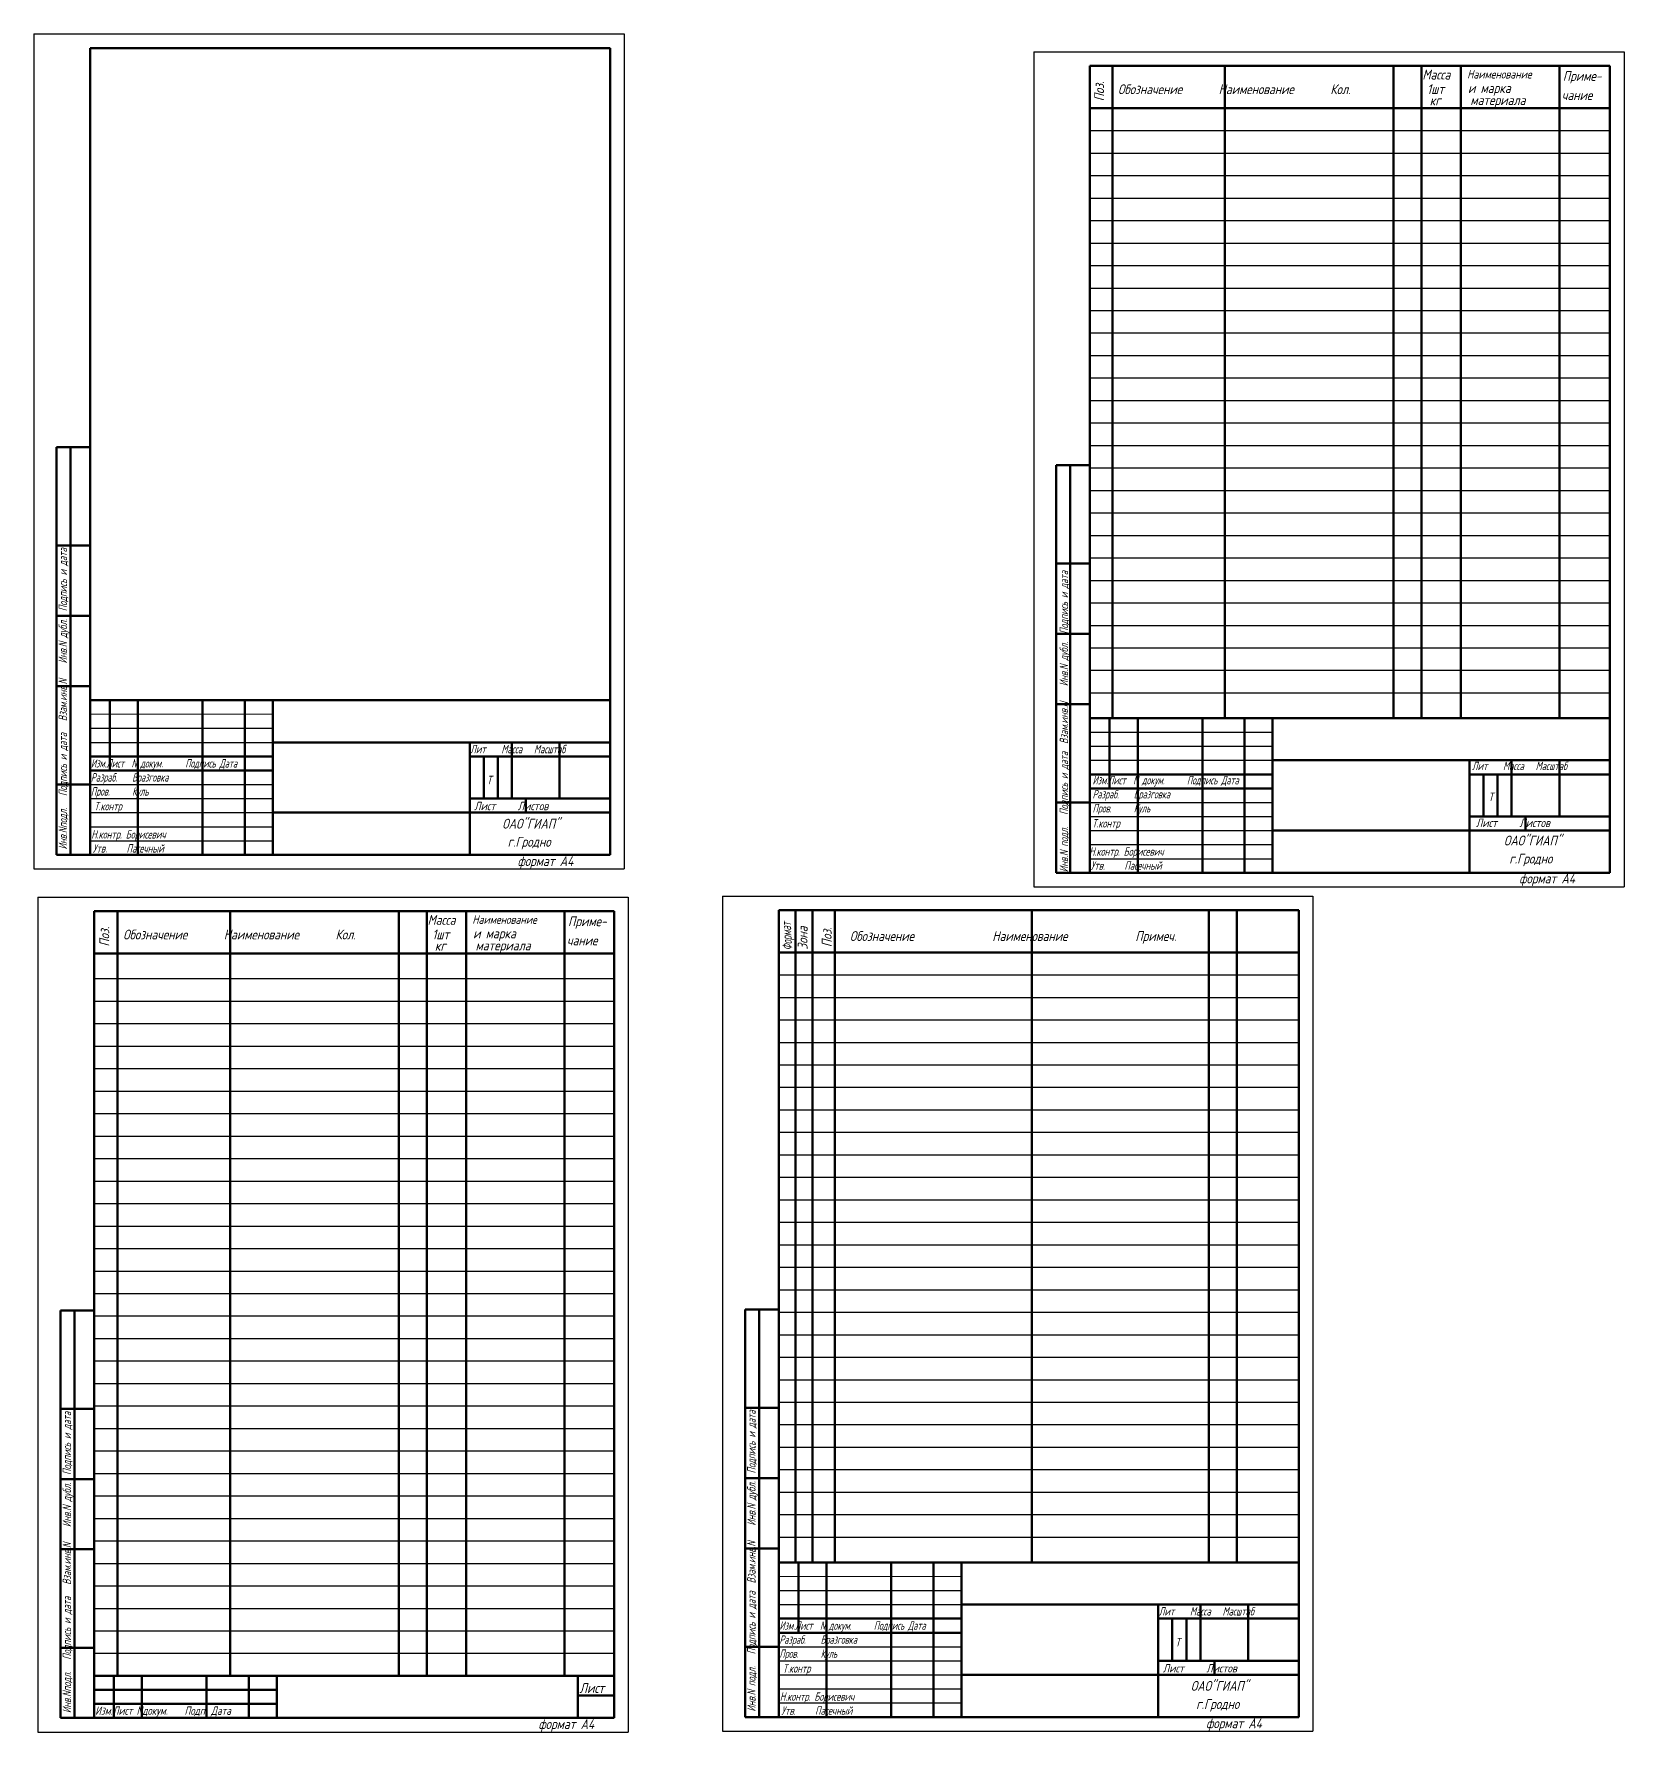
# Model space of a CAD drawing. Header units: inches. Extents: x 454 to 2014, y 121 to 978.
# Drawn here: x 454 to 1020, y 121 to 725 of the extents above; entities that cross this region are included whole.
import ezdxf

# ---------------------------------------------------------------- set-up
doc = ezdxf.new("R2010")
doc.units = ezdxf.units.IN
doc.header["$LTSCALE"] = 0.7
doc.header["$MEASUREMENT"] = 0
doc.styles.get("Standard").update_dxf_attribs({"font": 'romand.shx', "width": 0.8, "oblique": 15, "height": 3.5})

msp = doc.modelspace()

# ---------------------------------------------------------------- linework, layer by layer
for p, q in [((453.95, 724.81), (453.95, 427.81)), ((453.95, 724.81), (663.95, 724.81)), ((663.95, 724.81), (663.95, 427.81)), ((809.57, 718.44), (809.57, 421.44)), ((809.57, 718.44), (1019.57, 718.44)), ((1019.57, 718.44), (1019.57, 421.44)), ((453.95, 427.81), (663.95, 427.81)), ((455.37, 417.76), (455.37, 120.76)), ((455.37, 417.76), (665.37, 417.76)), ((665.37, 417.76), (665.37, 120.76)), ((698.88, 418.1), (698.88, 121.1)), ((698.88, 418.1), (908.88, 418.1)), ((809.57, 421.44), (1019.57, 421.44)), ((908.88, 418.1), (908.88, 121.1)), ((698.88, 121.1), (908.88, 121.1)), ((455.37, 120.76), (665.37, 120.76))]:
    msp.add_line(p, q)
at = {"lineweight": 50}
for p, q in [((473.95, 719.81), (473.95, 432.81)), ((473.95, 719.81), (658.95, 719.81)), ((658.95, 719.81), (658.95, 432.81)), ((829.57, 713.44), (829.57, 426.44)), ((829.57, 713.44), (1014.57, 713.44)), ((837.57, 713.44), (837.57, 481.44)), ((877.57, 713.44), (877.57, 481.44)), ((937.57, 713.44), (937.57, 481.44)), ((947.57, 713.44), (947.57, 481.44)), ((961.57, 713.44), (961.57, 481.44)), ((996.57, 713.44), (996.57, 481.44)), ((1014.57, 713.44), (1014.57, 426.44)), ((829.57, 698.44), (1014.57, 698.44)), ((461.95, 577.81), (461.95, 432.81)), ((461.95, 577.81), (473.95, 577.81)), ((466.95, 577.81), (466.95, 432.81)), ((817.57, 571.44), (817.57, 426.44)), ((817.57, 571.44), (829.57, 571.44)), ((822.57, 571.44), (822.57, 426.44)), ((461.95, 542.81), (473.95, 542.81)), ((817.57, 536.44), (829.57, 536.44)), ((461.95, 517.81), (473.95, 517.81)), ((817.57, 511.44), (829.57, 511.44)), ((461.95, 492.81), (473.95, 492.81)), ((473.95, 487.81), (658.95, 487.81)), ((480.95, 487.81), (480.95, 462.81)), ((490.95, 487.81), (490.95, 432.81)), ((513.95, 487.81), (513.95, 432.81)), ((528.95, 487.81), (528.95, 432.81)), ((538.95, 487.81), (538.95, 432.81)), ((817.57, 486.44), (829.57, 486.44)), ((829.57, 481.44), (1014.57, 481.44)), ((836.57, 481.44), (836.57, 456.44)), ((846.57, 481.44), (846.57, 426.44)), ((869.57, 481.44), (869.57, 426.44)), ((884.57, 481.44), (884.57, 426.44)), ((894.57, 481.44), (894.57, 426.44)), ((608.95, 472.81), (608.95, 432.81)), ((623.95, 472.81), (623.95, 452.81)), ((640.95, 472.81), (640.95, 452.81)), ((473.95, 467.81), (538.95, 467.81)), ((608.95, 467.81), (658.95, 467.81)), ((613.95, 467.81), (613.95, 452.81)), ((618.95, 467.81), (618.95, 452.81)), ((964.57, 466.44), (964.57, 426.44)), ((979.57, 466.44), (979.57, 446.44)), ((996.57, 466.44), (996.57, 446.44)), ((473.95, 462.81), (538.95, 462.81)), ((829.57, 461.44), (894.57, 461.44)), ((964.57, 461.44), (1014.57, 461.44)), ((969.57, 461.44), (969.57, 446.44)), ((974.57, 461.44), (974.57, 446.44)), ((461.95, 457.81), (473.95, 457.81)), ((829.57, 456.44), (894.57, 456.44)), ((608.95, 452.81), (658.95, 452.81)), ((628.95, 452.81), (628.95, 447.81)), ((817.57, 451.44), (829.57, 451.44)), ((894.57, 441.44), (1014.57, 441.44)), ((964.57, 446.44), (1014.57, 446.44)), ((984.57, 446.44), (984.57, 441.44)), ((461.95, 432.81), (658.95, 432.81)), ((817.57, 426.44), (1014.57, 426.44)), ((475.37, 412.76), (475.37, 125.76)), ((475.37, 412.76), (660.37, 412.76)), ((483.69, 412.74), (483.69, 140.76)), ((523.69, 412.74), (523.69, 140.76)), ((583.69, 412.74), (583.69, 140.76)), ((593.69, 412.74), (593.69, 140.76)), ((607.69, 412.74), (607.69, 140.76)), ((642.69, 412.74), (642.69, 140.76)), ((660.37, 412.76), (660.37, 125.76)), ((718.88, 413.1), (718.88, 126.1)), ((718.88, 413.1), (903.88, 413.1)), ((724.88, 413.1), (724.88, 181.1)), ((730.88, 413.1), (730.88, 181.1)), ((738.88, 413.1), (738.88, 181.1)), ((808.88, 413.1), (808.88, 181.1)), ((871.88, 413.1), (871.88, 181.1)), ((881.88, 413.1), (881.88, 181.1)), ((903.88, 413.1), (903.88, 126.1)), ((475.37, 397.76), (660.37, 397.76)), ((718.88, 398.1), (903.88, 398.1)), ((463.37, 270.76), (463.37, 125.76)), ((463.37, 270.76), (475.37, 270.76)), ((468.37, 270.76), (468.37, 125.76)), ((706.88, 271.1), (706.88, 126.1)), ((706.88, 271.1), (718.88, 271.1)), ((711.88, 271.1), (711.88, 126.1)), ((463.37, 235.76), (475.37, 235.76)), ((706.88, 236.1), (718.88, 236.1)), ((463.37, 210.76), (475.37, 210.76)), ((706.88, 211.1), (718.88, 211.1)), ((463.37, 185.76), (475.37, 185.76)), ((706.88, 186.1), (718.88, 186.1)), ((718.88, 181.1), (903.88, 181.1)), ((725.88, 181.1), (725.88, 156.1)), ((735.88, 181.1), (735.88, 126.1)), ((758.88, 181.1), (758.88, 126.1)), ((773.88, 181.1), (773.88, 126.1)), ((783.88, 181.1), (783.88, 126.1)), ((853.88, 166.1), (853.88, 126.1)), ((868.88, 166.1), (868.88, 146.1)), ((885.88, 166.1), (885.88, 146.1)), ((718.88, 161.1), (783.88, 161.1)), ((853.88, 161.1), (903.88, 161.1)), ((858.88, 161.1), (858.88, 146.1)), ((863.88, 161.1), (863.88, 146.1)), ((706.88, 151.1), (718.88, 151.1)), ((718.88, 156.1), (783.88, 156.1)), ((463.37, 150.76), (475.37, 150.76)), ((853.88, 146.1), (903.88, 146.1)), ((873.88, 146.1), (873.88, 141.1)), ((475.37, 140.76), (660.37, 140.76)), ((482.37, 140.76), (482.37, 125.76)), ((492.37, 140.76), (492.37, 125.76)), ((515.37, 140.76), (515.37, 125.76)), ((530.37, 140.76), (530.37, 125.76)), ((540.37, 140.76), (540.37, 125.76)), ((647.43, 140.76), (647.43, 125.76)), ((475.37, 135.76), (540.37, 135.76)), ((647.43, 133.76), (660.37, 133.76)), ((475.37, 130.76), (540.37, 130.76)), ((463.37, 125.76), (660.37, 125.76)), ((706.88, 126.1), (903.88, 126.1))]:
    msp.add_line(p, q, dxfattribs=at)
at = {"lineweight": 25}
for p, q in [((829.57, 690.44), (1014.57, 690.44)), ((829.57, 682.44), (1014.57, 682.44)), ((829.57, 674.44), (1014.57, 674.44)), ((829.57, 666.44), (1014.57, 666.44)), ((829.57, 658.44), (1014.57, 658.44)), ((829.57, 650.44), (1014.57, 650.44)), ((829.57, 642.44), (1014.57, 642.44)), ((829.57, 634.44), (1014.57, 634.44)), ((829.57, 626.44), (1014.57, 626.44)), ((829.57, 618.44), (1014.57, 618.44)), ((829.57, 610.44), (1014.57, 610.44)), ((829.57, 602.44), (1014.57, 602.44)), ((829.57, 594.44), (1014.57, 594.44)), ((829.57, 586.44), (1014.57, 586.44)), ((829.57, 578.44), (1014.57, 578.44)), ((829.57, 570.44), (1014.57, 570.44)), ((829.57, 562.44), (1014.57, 562.44)), ((829.57, 554.44), (1014.57, 554.44)), ((829.57, 546.44), (1014.57, 546.44)), ((829.57, 538.44), (1014.57, 538.44)), ((829.57, 530.44), (1014.57, 530.44)), ((829.57, 522.44), (1014.57, 522.44)), ((829.57, 514.44), (1014.57, 514.44)), ((829.57, 506.44), (1014.57, 506.44)), ((829.57, 498.44), (1014.57, 498.44)), ((829.57, 490.44), (1014.57, 490.44)), ((473.95, 477.81), (538.95, 477.81)), ((473.95, 472.81), (538.95, 472.81)), ((829.57, 476.44), (894.57, 476.44)), ((829.57, 471.44), (894.57, 471.44)), ((829.57, 466.44), (894.57, 466.44)), ((829.57, 466.44), (1014.57, 466.44)), ((473.95, 457.81), (538.95, 457.81)), ((473.95, 452.81), (538.95, 452.81)), ((473.95, 447.81), (538.95, 447.81)), ((829.57, 451.44), (894.57, 451.44)), ((473.95, 442.81), (538.95, 442.81)), ((829.57, 446.44), (894.57, 446.44)), ((829.57, 441.44), (894.57, 441.44)), ((473.95, 437.81), (538.95, 437.81)), ((829.57, 436.44), (894.57, 436.44)), ((829.57, 431.44), (894.57, 431.44)), ((475.37, 388.76), (660.37, 388.76)), ((718.88, 390.1), (903.88, 390.1)), ((475.37, 380.76), (660.37, 380.76)), ((718.88, 382.1), (903.88, 382.1)), ((475.37, 372.76), (660.37, 372.76)), ((718.88, 374.1), (903.88, 374.1)), ((475.37, 364.76), (660.37, 364.76)), ((718.88, 366.1), (903.88, 366.1)), ((475.37, 356.76), (660.37, 356.76)), ((718.88, 358.1), (903.88, 358.1)), ((475.37, 348.76), (660.37, 348.76)), ((718.88, 350.1), (903.88, 350.1)), ((475.37, 340.76), (660.37, 340.76)), ((718.88, 342.1), (903.88, 342.1)), ((475.37, 332.76), (660.37, 332.76)), ((718.88, 334.1), (903.88, 334.1)), ((475.37, 324.76), (660.37, 324.76)), ((718.88, 326.1), (903.88, 326.1)), ((475.37, 316.76), (660.37, 316.76)), ((718.88, 318.1), (903.88, 318.1)), ((475.37, 308.76), (660.37, 308.76)), ((718.88, 310.1), (903.88, 310.1)), ((718.88, 302.1), (903.88, 302.1)), ((475.37, 300.76), (660.37, 300.76)), ((475.37, 292.76), (660.37, 292.76)), ((718.88, 294.1), (903.88, 294.1)), ((475.37, 284.76), (660.37, 284.76)), ((718.88, 286.1), (903.88, 286.1)), ((718.88, 278.1), (903.88, 278.1)), ((475.37, 276.76), (660.37, 276.76)), ((475.37, 268.76), (660.37, 268.76)), ((718.88, 270.1), (903.88, 270.1)), ((475.37, 260.76), (660.37, 260.76)), ((718.88, 262.1), (903.88, 262.1)), ((718.88, 254.1), (903.88, 254.1)), ((475.37, 252.76), (660.37, 252.76)), ((475.37, 244.76), (660.37, 244.76)), ((718.88, 246.1), (903.88, 246.1)), ((475.37, 236.76), (660.37, 236.76)), ((718.88, 238.1), (903.88, 238.1)), ((718.88, 230.1), (903.88, 230.1)), ((475.37, 228.76), (660.37, 228.76)), ((475.37, 220.76), (660.37, 220.76)), ((718.88, 222.1), (903.88, 222.1)), ((475.37, 212.76), (660.37, 212.76)), ((718.88, 214.1), (903.88, 214.1)), ((718.88, 206.1), (903.88, 206.1)), ((475.37, 204.76), (660.37, 204.76)), ((475.37, 196.76), (660.37, 196.76)), ((718.88, 198.1), (903.88, 198.1)), ((475.37, 188.76), (660.37, 188.76)), ((718.88, 190.1), (903.88, 190.1)), ((475.37, 180.76), (660.37, 180.76)), ((475.37, 172.76), (660.37, 172.76)), ((718.88, 171.1), (783.88, 171.1)), ((475.37, 164.76), (660.37, 164.76)), ((718.88, 166.1), (783.88, 166.1)), ((475.37, 156.76), (660.37, 156.76)), ((718.88, 151.1), (783.88, 151.1)), ((475.37, 148.76), (660.37, 148.76)), ((718.88, 146.1), (783.88, 146.1)), ((718.88, 141.1), (783.88, 141.1)), ((718.88, 136.1), (783.88, 136.1)), ((718.88, 131.1), (783.88, 131.1))]:
    msp.add_line(p, q, dxfattribs=at)
at = {"lineweight": 15}
for p, q in [((473.95, 482.81), (538.95, 482.81)), ((718.88, 176.1), (783.88, 176.1))]:
    msp.add_line(p, q, dxfattribs=at)
at = {"color": 1, "lineweight": 50}
for p, q in [((538.95, 472.81), (658.95, 472.81)), ((894.57, 466.44), (1014.57, 466.44)), ((538.95, 447.81), (658.95, 447.81)), ((783.88, 166.1), (903.88, 166.1)), ((783.88, 141.1), (903.88, 141.1))]:
    msp.add_line(p, q, dxfattribs=at)

# ---------------------------------------------------------------- texts
at = {"lineweight": 25, "oblique": 15, "width": 0.8}
for s, p in [('Поз.', (834.61, 700.88)), ('Поз.', (480.73, 400.17)), ('Зона', (729.13, 399.09)), ('Поз.', (737.7, 399.98))]:
    msp.add_text(s, height=3.5, rotation=90, dxfattribs=at).set_placement(p)
for s, p in [('Масса', (947.85, 708.61)), ('1шт', (949.51, 703.46)), ('Приме-', (997.81, 708.12)), ('кг', (950.43, 699.42)), ('и марка', (964.04, 703.8)), ('материала', (964.9, 699.51)), ('чание', (997.42, 701.29)), ('Масса', (593.97, 407.91)), ('Приме-', (643.93, 407.42)), ('1шт', (595.63, 402.76)), ('и марка', (610.16, 403.1)), ('кг', (596.55, 398.71)), ('материала', (611.02, 398.8)), ('чание', (643.53, 400.59)), ('Лист', (648.01, 134.66)), ('формат А4', (633.4, 121.84))]:
    msp.add_text(s, height=3.5, dxfattribs=at).set_placement(p)
at = {"lineweight": 25, "attachment_point": 1}
for s, insert, char_height, width in [('Обозначение       Наименование       Кол. ', (839.56, 706.9), 3.5, 173.1388), ('{\\H0.8571x;Наименование} ', (963.76, 711.97), 3.5, 49.8633), ('{\\W0.7;Лит    Масса   Масштаб}', (609.14, 471.92), 3, 48.3624), ('{\\W0.6; Изм.Лист  N докум.      Подпись Дата\\P Разраб.    Бразговка\\P Пров.      Куль}', (472.87, 466.86), 3, 75.9719), ('{\\W0.7;Лит    Масса   Масштаб}', (965.46, 465.94), 3, 48.3624), ('Т', (614.99, 460.94), 3, 4.7355), ('{\\W0.6; Изм.Лист  N докум.      Подпись Дата\\P Разраб.    Бразговка\\P Пров.      Куль}', (829.19, 460.88), 3, 75.9719), ('Т', (971.31, 454.96), 3, 4.7355), ('{\\W0.7;Т.контр}', (475.38, 451.61), 3, 65.7648), ('{\\W0.8;Лист     Листов}', (610.55, 451.68), 3, 49.4707), ('{\\W0.7; Н.контр. Борисевич}', (472.93, 441.59), 3, 40.546), ('{\\W0.7;Т.контр}', (830.36, 445.51), 3, 65.7648), ('{\\W0.8;Лист     Листов}', (966.87, 445.69), 3, 49.4707), ('{\\W0.7;Утв.     Пасечный}', (474.87, 436.6), 3, 39.2217), ('г.Гродно', (622.44, 439.19), 3.5, 35.0627), ('{\\W0.7; Н.контр. Борисевич}', (827.91, 435.49), 3, 40.546), ('формат А4', (625.97, 432.33), 3.5, 32.7454), ('{\\W0.7;Утв.     Пасечный}', (829.84, 430.5), 3, 39.2217), ('г.Гродно', (978.76, 433.2), 3.5, 35.0627), ('формат А4', (982.29, 426.14), 3.5, 32.7454), ('{\\H0.8571x;Наименование} ', (609.87, 411.26), 3.5, 49.8633), ('Обозначение       Наименование       Кол. ', (485.67, 406.2), 3.5, 173.1388), (' Обозначение               Наименование             Примеч.', (742.33, 405.66), 3.5, 160.8509), ('{\\W0.7;Лит    Масса   Масштаб}', (854.08, 165.21), 3, 48.3624), ('{\\W0.6; Изм.Лист  N докум.      Подпись Дата\\P Разраб.    Бразговка\\P Пров.      Куль}', (717.8, 160.15), 3, 75.9719), ('Т', (859.92, 154.23), 3, 4.7355), ('{\\W0.7;Т.контр}', (720.32, 144.89), 3, 65.7648), ('{\\W0.8;Лист     Листов}', (855.49, 144.96), 3, 49.4707), ('{\\W0.7; Н.контр. Борисевич}', (717.87, 134.88), 3, 40.546), ('{\\W0.75;Изм.Лист Nдокум.    Подп. Дата}', (475.7, 129.87), 3, 65.0432), ('{\\W0.7;Утв.     Пасечный}', (719.8, 129.89), 3, 39.2217), ('г.Гродно', (867.38, 132.47), 3.5, 35.0627), ('формат А4', (870.91, 125.61), 3.5, 32.7454)]:
    msp.add_mtext(s, dxfattribs=dict(at, insert=insert, char_height=char_height, width=width))
for s, insert, char_height, width, rotation in [('{\\W0.7; Инв.Nподл.   Подпись и дата   Взам.инв.N    Инв.N дубл.  Подпись и дата}', (462.71, 433.33), 3, 144.2887, 90), ('{\\W0.7; Инв.N подл.   Подпись и дата  Взам.инв.N    Инв.N дубл.  Подпись и дата}', (818.82, 425.23), 3, 144.2887, 90), ('{\\W0.6;Формат}', (720.24, 398.68), 3.5, 24.1201, 93.2058), ('{\\W0.7; Инв.Nподл.   Подпись и дата   Взам.инв.N    Инв.N дубл.  Подпись и дата}', (464.15, 126.1), 3, 144.2887, 90), ('{\\W0.7; Инв.N подл.   Подпись и дата  Взам.инв.N    Инв.N дубл.  Подпись и дата}', (707.64, 126.62), 3, 144.2887, 90)]:
    msp.add_mtext(s, dxfattribs=dict(at, insert=insert, char_height=char_height, width=width, rotation=rotation))
at = {"lineweight": 35, "char_height": 3.5, "width": 36.171, "attachment_point": 1}
for insert in [(620.53, 445.63), (976.85, 439.65), (865.47, 138.92)]:
    msp.add_mtext('ОАО"ГИАП"', dxfattribs=dict(at, insert=insert))

doc.saveas('drawing.dxf')
